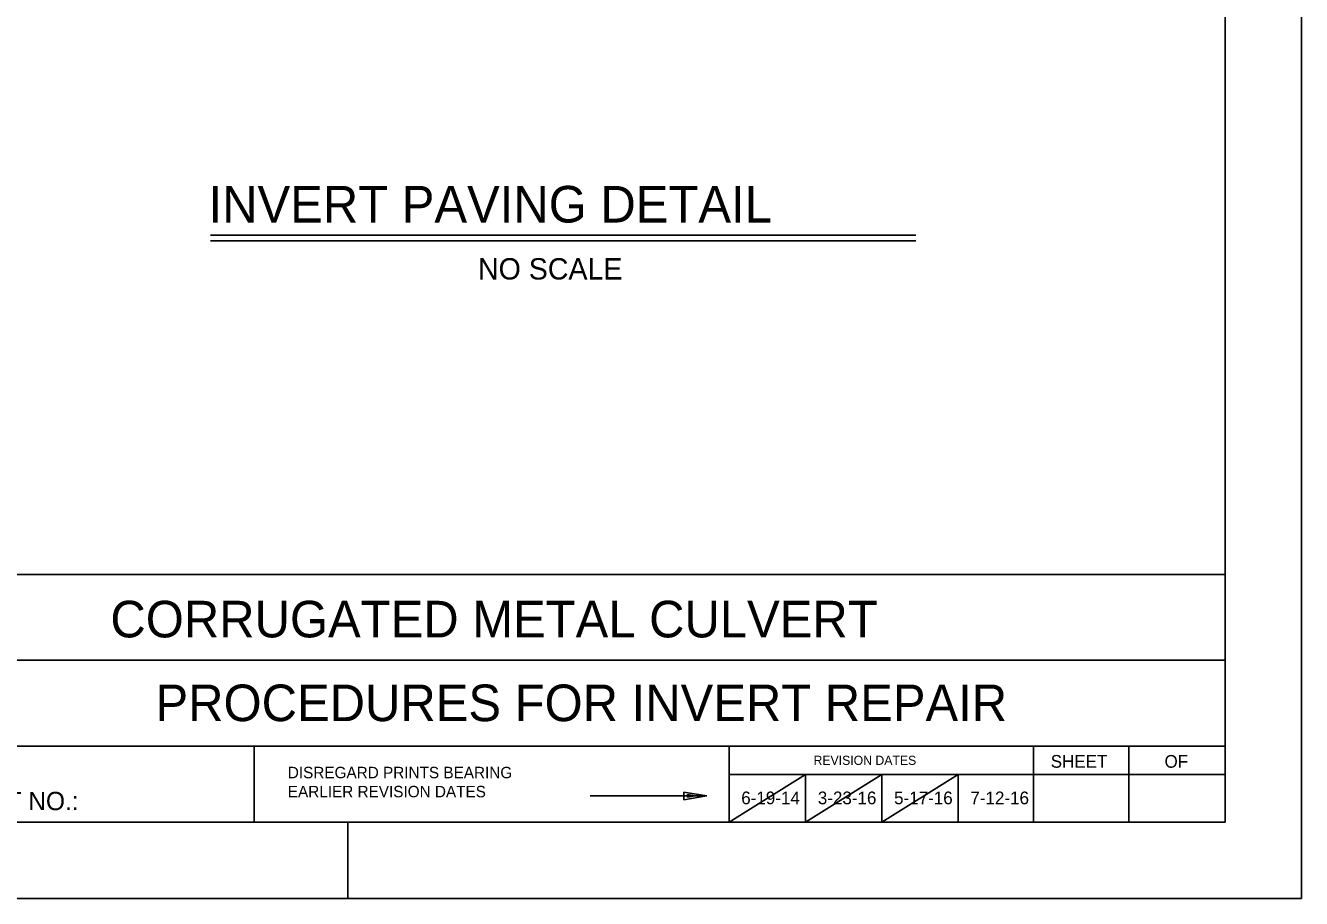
# Model space of a CAD drawing. Extents: x 0 to 2.83, y 0 to 1.83.
# Drawn here: x 2.136 to 2.833, y 0 to 0.477 of the extents above; entities that cross this region are included whole.
import ezdxf

# ---------------------------------------------------------------- set-up
doc = ezdxf.new("R2010")
doc.units = 0
for name, color, linetype in [('10 Sheet Format', 7, 'Continuous'), ('14 Ramp Anno', 7, 'Continuous'), ('210 Border', 7, 'Continuous'), ('214 Text and Titles', 7, 'Continuous')]:
    doc.layers.add(name, color=color, linetype=linetype)

msp = doc.modelspace()

# ---------------------------------------------------------------- linework, layer by layer
at = {"layer": '10 Sheet Format'}
msp.add_lwpolyline([(0, 0), (2.83333, 0), (2.83333, 1.83333), (0, 1.83333)], close=True, dxfattribs=at)
at = {"layer": '14 Ramp Anno'}
for p, q in [((2.23748, 0.36259), (2.62264, 0.36259)), ((2.23748, 0.35935), (2.62264, 0.35935))]:
    msp.add_line(p, q, dxfattribs=at)
at = {"layer": '210 Border'}
for p, q in [((2.79167, 1.79167), (2.79167, 0.04167)), ((2.79167, 0.17708), (0.08333, 0.17708)), ((2.79167, 0.13021), (2.02083, 0.13021)), ((2.79167, 0.08333), (0.08333, 0.08333)), ((2.2614, 0.04167), (2.2614, 0.08333)), ((2.52083, 0.08333), (2.52083, 0.04167)), ((2.68695, 0.08306), (2.68695, 0.04167)), ((2.73903, 0.08333), (2.73903, 0.04167)), ((2.52083, 0.04167), (2.5625, 0.06771)), ((2.79167, 0.06771), (2.52083, 0.06771)), ((2.5625, 0.04167), (2.60417, 0.06771)), ((2.5625, 0.06771), (2.5625, 0.04167)), ((2.60417, 0.06771), (2.60417, 0.04167)), ((2.60417, 0.04167), (2.64583, 0.06771)), ((2.64583, 0.06771), (2.64583, 0.04167)), ((2.50281, 0.05608), (2.44482, 0.05608)), ((2.49602, 0.05817), (2.50852, 0.05608)), ((2.49602, 0.05399), (2.49602, 0.05817)), ((2.50852, 0.05608), (2.49602, 0.05399)), ((2.4981, 0.05677), (2.50227, 0.05608)), ((2.4981, 0.05538), (2.4981, 0.05677)), ((2.50227, 0.05608), (2.4981, 0.05538)), ((2.79167, 0.04167), (0.08333, 0.04167)), ((2.3125, 0.04167), (2.3125, 0))]:
    msp.add_line(p, q, dxfattribs=at)
for points in [[(2.50217, 0.05608), (2.49026, 0.05608)], [(2.50852, 0.05608), (2.49602, 0.05608)], [(2.50227, 0.05608), (2.4981, 0.05608)], [(2.50852, 0.05608), (2.50246, 0.05608)]]:
    msp.add_lwpolyline(points, dxfattribs=at)

# ---------------------------------------------------------------- texts
at = {"layer": '14 Ramp Anno'}
msp.add_text('INVERT PAVING DETAIL', height=0.0200026, dxfattribs=at).set_placement((2.23643, 0.36943))
at = {"layer": '210 Border'}
for s, height, p in [('CORRUGATED METAL CULVERT', 0.02, (2.18283, 0.1427)), ('PROCEDURES FOR INVERT REPAIR', 0.02, (2.20746, 0.09692)), ('REVISION DATES', 0.004999, (2.56684, 0.07302)), ('SHEET', 0.006945, (2.69638, 0.07147)), ('OF', 0.006945, (2.75853, 0.07147)), ('DISREGARD PRINTS BEARING', 0.0062491, (2.27972, 0.06572)), ('CONTRACT NO.:', 0.01, (2.05997, 0.04828)), ('EARLIER REVISION DATES', 0.0062491, (2.27972, 0.05531)), ('6-19-14', 0.006943, (2.52737, 0.05151)), ('3-23-16', 0.006943, (2.56918, 0.05151)), ('5-17-16', 0.006943, (2.61084, 0.05151)), ('7-12-16', 0.006943, (2.65251, 0.05151))]:
    msp.add_text(s, height=height, dxfattribs=at).set_placement(p)
at = {"layer": '214 Text and Titles'}
msp.add_text('NO SCALE', height=0.011667, dxfattribs=at).set_placement((2.38359, 0.33829))

doc.saveas('drawing.dxf')
